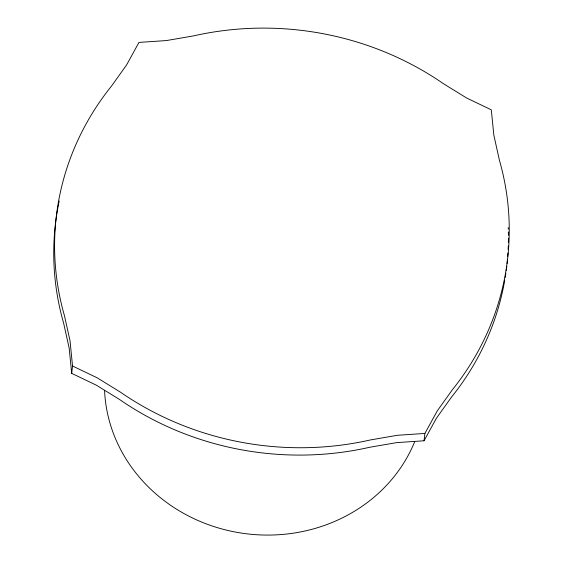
<?xml version="1.0" encoding="UTF-8"?>
<svg xmlns="http://www.w3.org/2000/svg" width="563" height="563" viewBox="0 0 563 563"><rect width="100%" height="100%" fill="white"/><g stroke="black" fill="none" stroke-linecap="round" stroke-linejoin="round"><path stroke-width="0.84" d="M71.691 373.36L72.543 366.006L70.009 340.657L64.442 315.667A295.73 272.02 6.6 0 1 111.587 85.97L126.605 64.921L138.962 42.415L166.416 40.564L193.426 35.912A295.73 272.02 6.6 0 1 443.531 83.767L466.657 98.018L491.309 109.841L493.842 135.19L499.409 160.181A295.73 272.02 6.6 0 1 452.265 389.877L437.247 410.927L424.889 433.433L424.038 440.78L396.584 442.631L369.574 447.289A295.73 272.02 6.6 0 1 119.469 399.434L96.343 385.183L71.691 373.36L69.158 348.004L63.591 323.014A295.73 272.02 6.6 0 1 59.206 201.047M424.038 440.78L436.395 418.281L451.413 397.225A295.73 272.02 6.6 0 0 504.765 280.078M424.889 433.433L397.436 435.283L370.426 439.942A295.73 272.02 6.6 0 1 120.32 392.08L97.195 377.829L72.543 366.006M414.593 441.941A160.349 147.492 6.6 0 1 239.184 532.732A160.349 147.492 6.6 0 1 104.57 390.511M505.863 273.146A295.73 272.02 6.6 0 1 505.194 277.482M508.22 227.551A295.73 272.02 6.6 0 1 508.283 229.296M508.354 231.914A295.73 272.02 6.6 0 1 508.41 235.418M508.417 238.05A295.73 272.02 6.6 0 1 508.368 242.442M508.269 245.961A295.73 272.02 6.6 0 1 508.129 249.479M507.932 252.998A295.73 272.02 6.6 0 1 507.692 256.517M507.474 259.149A295.73 272.02 6.6 0 1 507.052 263.54M506.763 266.165A295.73 272.02 6.6 0 1 506.221 270.529"/></g></svg>
